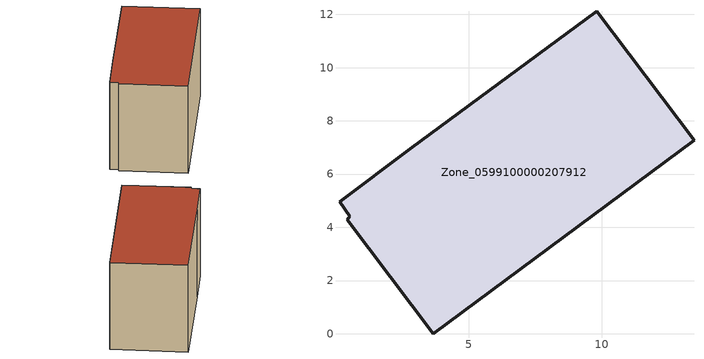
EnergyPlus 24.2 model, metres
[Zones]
Zone_0599100000207912
 floor ground (C_G): 0.14,4.96 2.79,6.96 9.81,12.12 13.46,7.28 3.66,0 0.42,4.29 0.54,4.41 z0
 wall outside (C_F): 3.66,0 13.46,7.28 9.81,12.12 2.79,6.96 0.14,4.96 0.54,4.41 0.42,4.29 3.66,0 z0:7.66
 roof outside (C_R): 2.79,6.96 0.14,4.96 0.54,4.41 0.42,4.29 3.66,0 13.46,7.28 9.81,12.12 z7.66
[BUILDING]
Pand.0599100000207912: North Axis=0; Terrain=City; Loads Convergence Tolerance Value=0.04; Temperature Convergence Tolerance Value=0.4; Solar Distribution=FullExterior; Maximum Number of Warmup Days=25; Minimum Number of Warmup Days=1
[Site:Location]
Rotterdam.The.Hague.AP_ZH_NLD Design_Conditions: Latitude=51.96; Longitude=4.45; Time Zone=1; Elevation=-4.5
[SITE:GROUNDTEMPERATURE:BUILDINGSURFACE]
18, 18, 18, 18, 18, 18, 18, 18, 18, 18, 18, 18
[MATERIAL] Thermal Absorptance=0.9; Solar Absorptance=0.7; Visible Absorptance=0.7
Name | Roughness | Thickness | Conductivity | Density | Specific Heat
G.TI.1946-1964 | MediumSmooth | 0.15 | 1 | 540 | 1210
F.TI.1946-1964 | Rough | 0.3 | 0.857143 | 1920 | 840
R.TI.1946-1964 | MediumRough | 0.2 | 0.277778 | 1500 | 1000
[CONSTRUCTION]
C_G: G.TI.1946-1964
C_F: F.TI.1946-1964
C_R: R.TI.1946-1964
[ZONE]
Zone_0599100000207912: Type=1; Multiplier=1; Ceiling Height=Autocalculate; Volume=Autocalculate; Floor Area=autocalculate; Part of Total Floor Area=Yes
[ZONEINFILTRATION:DESIGNFLOWRATE]
Infil_Zone_0599100000207912: Zone or ZoneList or Space or SpaceList=Zone_0599100000207912; Schedule=AlwaysOn; Design Flow Rate Calculation Method=Flow/Area; Flow Rate per Floor Area=0.003; Constant Term Coefficient=1; Temperature Term Coefficient=0; Velocity Term Coefficient=0; Velocity Squared Term Coefficient=0
[HVACTEMPLATE:ZONE:IDEALLOADSAIRSYSTEM]
Zone_0599100000207912: Maximum Heating Supply Air Temperature=50; Minimum Cooling Supply Air Temperature=13; Maximum Heating Supply Air Humidity Ratio=0.0156; Minimum Cooling Supply Air Humidity Ratio=0.0077; Heating Limit=NoLimit; Cooling Limit=NoLimit; Dehumidification Control Type=ConstantSensibleHeatRatio; Cooling Sensible Heat Ratio=0.7; Dehumidification Setpoint=60; Humidification Control Type=None; Humidification Setpoint=30; Outdoor Air Method=None; Outdoor Air Flow Rate per Person=0.00944; Outdoor Air Flow Rate per Zone Floor Area=0; Outdoor Air Flow Rate per Zone=0; Demand Controlled Ventilation Type=None; Outdoor Air Economizer Type=NoEconomizer; Heat Recovery Type=None; Sensible Heat Recovery Effectiveness=0.7; Latent Heat Recovery Effectiveness=0.65
[ZONECONTROL:THERMOSTAT]
ThermostatControl_Zone_0599100000207912: Zone or ZoneList=Zone_0599100000207912; Control Type Schedule=DualSetpointControlType; Control 1=Thermostat_Zone_0599100000207912; Temperature Difference Between Cutout And Setpoint=0
[THERMOSTATSETPOINT:DUALSETPOINT]
Thermostat_Zone_0599100000207912: Heating Setpoint Temperature Schedule=HeatingSetpoint_Zone_0599100000207912; Cooling Setpoint Temperature Schedule=CoolingSetpoint_Zone_0599100000207912
[SCHEDULE:COMPACT]
HeatingSetpoint_Zone_0599100000207912: Through: 12/31, For: AllDays, Until: 24:00, 21
CoolingSetpoint_Zone_0599100000207912: Through: 12/31, For: AllDays, Until: 24:00, 24
DualSetpointControlType: Through: 12/31, For: AllDays, Until: 24:00, 4
AlwaysOn: Through: 12/31, For: AllDays, Until: 24:00, 1
